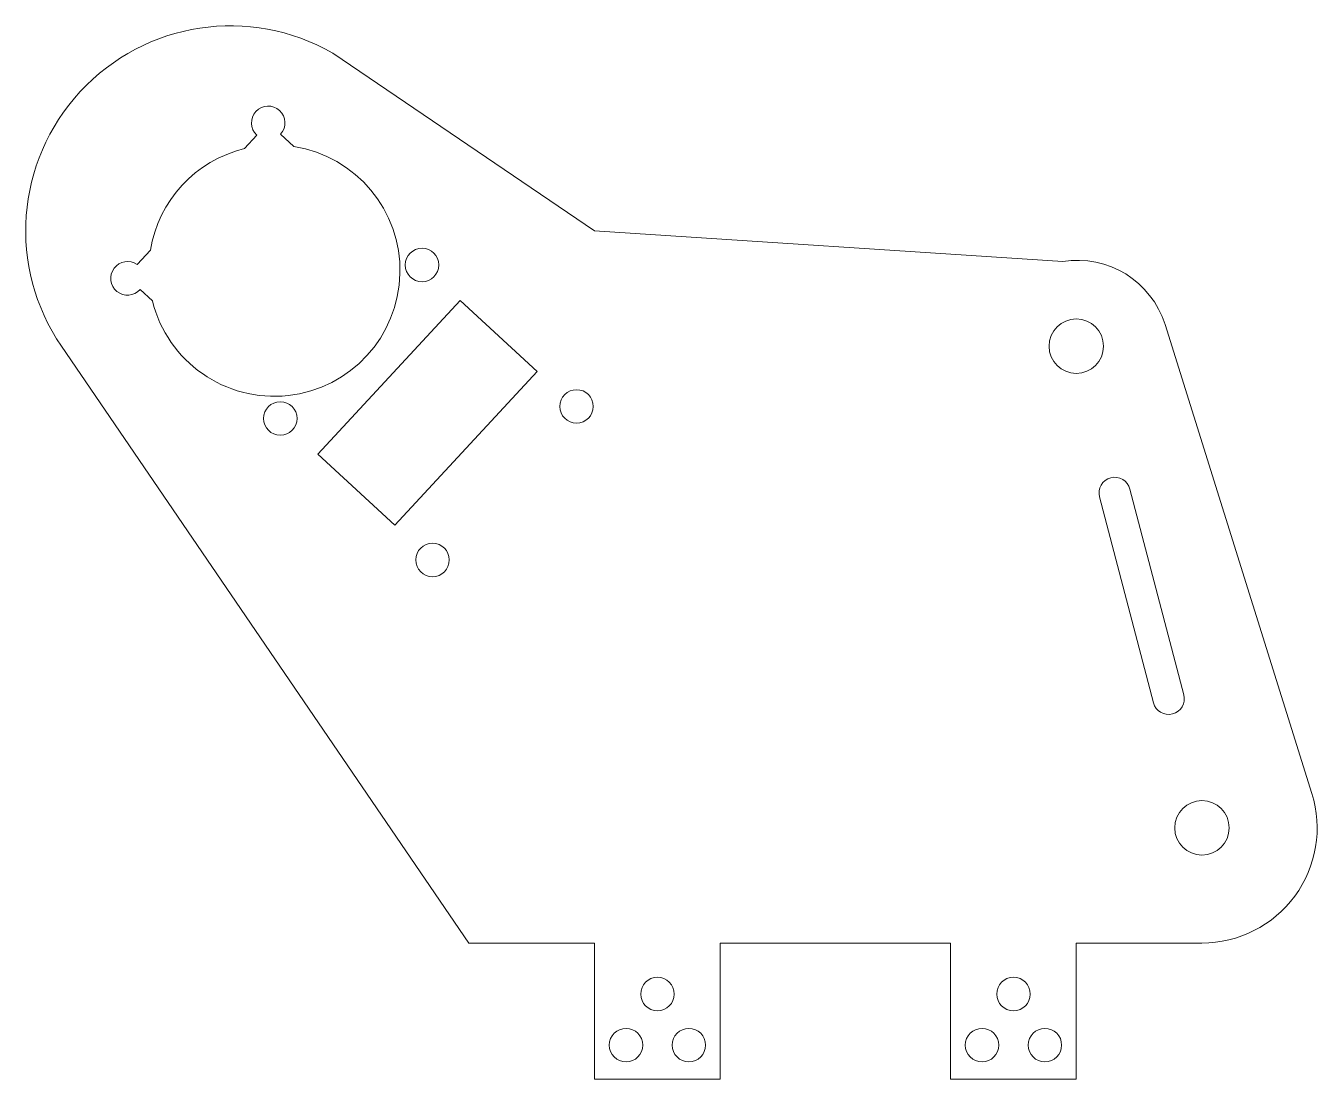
# Paper-space layout '_前视' of a CAD drawing. Header units: millimetres. Extents: x -60 to 63, y 0 to 101.
import ezdxf

# ---------------------------------------------------------------- set-up
doc = ezdxf.new("R2010")
doc.units = ezdxf.units.MM

psp = doc.layouts.new('_前视')

# ---------------------------------------------------------------- linework, layer by layer
at = {"color": 7, "linetype": 'Continuous', "lineweight": 15}
for p, q in [((-5.84, 81.03), (-30.85, 98)), ((-38.1, 90.16), (-39.29, 88.87)), ((-35.83, 90.25), (-34.56, 89.07)), ((-5.84, 81.03), (38.87, 78.09)), ((-48.27, 79.16), (-49.54, 77.79)), ((-49.25, 75.42), (-48.08, 74.34)), ((-18.67, 74.37), (-32.26, 59.69)), ((-18.67, 74.37), (-11.34, 67.59)), ((48.63, 72.07), (62.66, 27.29)), ((-17.84, 13), (-56.75, 70)), ((-24.93, 52.91), (-11.34, 67.59)), ((-32.26, 59.69), (-24.93, 52.91)), ((42.38, 55.6), (47.52, 35.95)), ((45.28, 56.36), (50.42, 36.71)), ((-17.84, 13), (-5.84, 13)), ((-5.84, 13), (-5.84, 0)), ((6.16, 13), (28.16, 13)), ((6.16, 13), (6.16, 0)), ((28.16, 0), (28.16, 13)), ((40.16, 13), (52.16, 13)), ((40.16, 13), (40.16, 0)), ((-5.84, 0), (6.16, 0)), ((28.16, 0), (40.16, 0))]:
    psp.add_line(p, q, dxfattribs=at)
for centre, radius in [((-22.32, 77.76), 1.6), ((40.16, 70), 2.6), ((-7.57, 64.25), 1.6), ((-35.86, 63.1), 1.6), ((-21.32, 49.59), 1.6), ((52.16, 24), 2.6), ((0.16, 8.13), 1.6), ((34.16, 8.13), 1.6), ((-2.84, 3.25), 1.6), ((3.16, 3.25), 1.6), ((31.16, 3.25), 1.6), ((37.16, 3.25), 1.6)]:
    psp.add_circle(centre, radius, dxfattribs=at)
for centre, radius, start, end in [((-40.6, 81.03), 19.57, 60.1146, 214.3235), ((-37.01, 91.34), 1.6, 317.2191, 227.2191), ((-36.43, 77.22), 12, 103.7742, 170.6639), ((-36.43, 77.22), 12, 193.898, 81.0112), ((-50.45, 76.48), 1.6, 55.3273, 318.5132), ((40.28, 69.45), 8.75, 17.3975, 99.2595), ((43.83, 55.98), 1.5, 14.6624, 194.6624), ((48.97, 36.33), 1.5, 194.6624, 14.6624), ((52.16, 24), 11, 270, 17.3975)]:
    psp.add_arc(centre, radius, start, end, dxfattribs=at)

doc.saveas('drawing.dxf')
